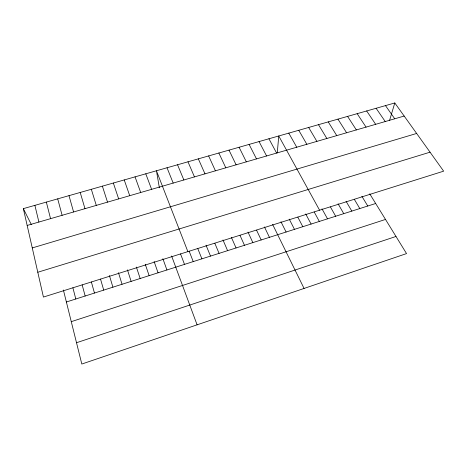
<?xml version="1.0" encoding="UTF-8"?>
<svg xmlns="http://www.w3.org/2000/svg" width="467" height="467" viewBox="0 0 467 467"><rect width="100%" height="100%" fill="white"/><g stroke="black" fill="none" stroke-linecap="round" stroke-linejoin="round"><path stroke-width="0.7" d="M277.287 152.861L278.746 135.979L319.58 210.197M389.519 120.562L394.802 102.962L23.35 208.638L43.425 297.065L443.65 171.167L394.802 102.962M76.512 342.737L395.987 236.46M71.27 321.658L385.503 219.437M66.384 301.997L375.684 203.495M37.792 272.243L430.049 152.178M32.27 247.924L416.64 133.457M27.168 225.45L404.177 116.05M385.485 105.612L394.743 118.787M376.11 108.28L385.24 121.548M366.671 110.965L375.678 124.321M357.162 113.674L366.052 127.117M347.594 116.394L356.356 129.931M337.962 119.132L346.59 132.762M328.26 121.893L336.76 135.617M369.741 193.846L406.541 253.587L81.813 364.038L63.395 289.995M318.494 124.671L326.859 138.489M361.896 196.309L367.768 206.017M354.365 199.403L359.812 208.551M308.658 127.468L316.889 141.378M346.07 201.283L351.809 211.096M298.757 130.287L306.848 144.291M338.09 203.793L343.759 213.664M288.787 133.124L296.743 147.228M330.414 206.934L335.662 216.239M321.997 208.854L327.519 218.83M314.221 212.03L319.335 221.44M268.934 138.769L276.61 153.071M305.716 213.968L311.098 224.061M259.057 141.583L266.587 155.978M297.841 217.184L302.814 226.699M289.254 219.146L294.479 229.355M249.109 144.414L256.5 158.903M280.953 221.755L286.102 232.023M23.35 208.638L31.312 224.534M239.092 147.263L246.337 161.851M272.6 224.382L304.07 288.443M229.011 150.129L236.109 164.822M264.445 226.944L269.441 237.329M256.558 230.173L261.17 239.962M218.86 153.018L225.806 167.811M248.006 232.111L252.845 242.612M208.638 155.925L215.427 170.823M240.009 235.38L244.475 245.28M198.341 158.856L204.984 173.852M231.375 237.341L236.057 247.959M222.993 239.974L227.592 250.656M187.979 161.804L194.459 176.905M214.838 243.301L219.076 253.371M177.542 164.769L183.864 179.982M206.023 245.163L210.506 256.097M167.028 167.764L173.187 183.076M197.751 248.491L201.896 258.841M189.164 251.193L193.227 261.602M187.874 251.625L156.445 170.776L159.37 187.798M180.531 253.908L184.512 264.375M145.786 173.806L151.612 189.339M171.605 255.98L197.086 324.828M135.045 176.859L140.707 192.503M162.878 258.724L166.929 269.979M154.098 261.485L158.056 272.804M124.234 179.935L129.721 195.691M145.266 264.264L149.131 275.647M113.347 183.035L118.659 198.901M136.382 267.054L140.158 278.501M102.378 186.152L107.515 202.135M127.444 269.862L131.128 281.379M118.46 272.687L122.045 284.269M91.334 189.298L96.29 205.392M109.418 275.53L112.903 287.182M80.207 192.462L84.982 208.673M100.522 279.079L103.715 290.106M68.999 195.65L73.588 211.977M91.369 281.957L94.462 293.054M82.157 284.852L85.157 296.02M57.71 198.86L62.111 215.31M72.893 287.771L75.8 298.997M46.344 202.094L50.553 218.667M34.891 205.352L38.901 222.047"/></g></svg>
